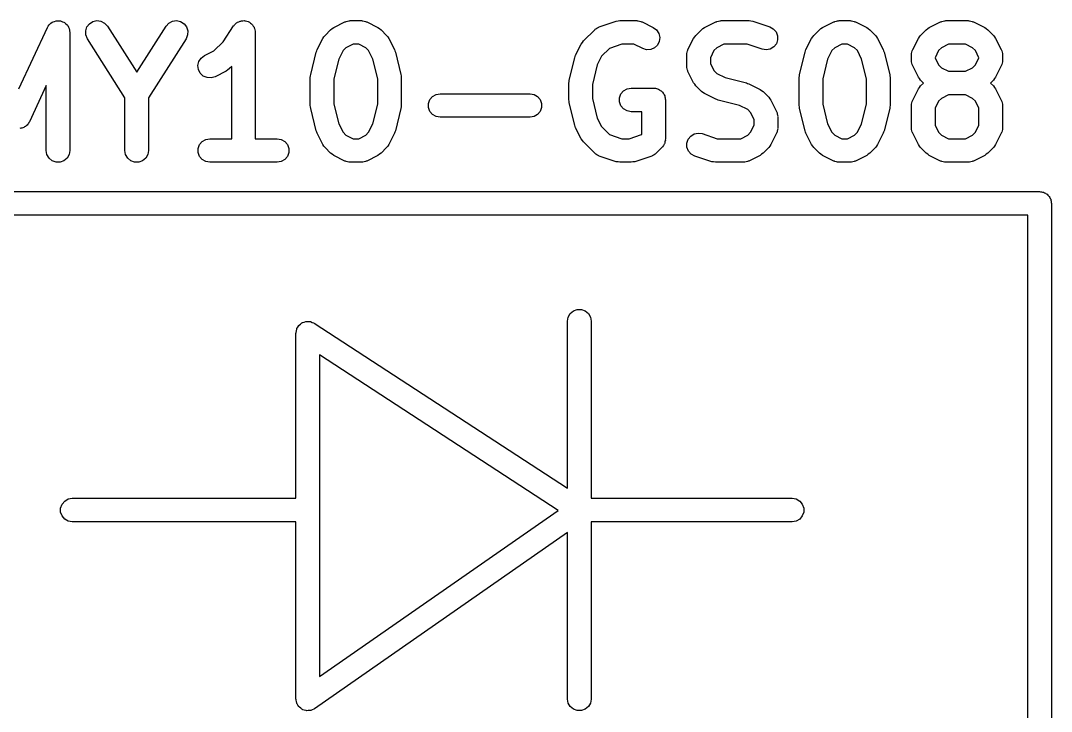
# Model space of a CAD drawing. Extents: x 1 to 57, y -99 to 45.
# Drawn here: x 38.782 to 43.15, y -44.351 to -41.426 of the extents above; entities that cross this region are included whole.
import ezdxf

# ---------------------------------------------------------------- set-up
doc = ezdxf.new("R2010")
doc.units = 0
doc.header["$MEASUREMENT"] = 0
doc.layers.add('BLACK', color=7, linetype='CONTINUOUS')

msp = doc.modelspace()

# ---------------------------------------------------------------- linework, layer by layer
at = {"layer": 'Black'}
for p, q in [((38.8952, -41.455), (38.8989, -41.4497)), ((38.8989, -41.4497), (38.9022, -41.4441)), ((38.9022, -41.4441), (38.9039, -41.4426)), ((38.9039, -41.4426), (38.9051, -41.4408)), ((38.9051, -41.4408), (38.9105, -41.4371)), ((38.9105, -41.4371), (38.9155, -41.4329)), ((38.9155, -41.4329), (38.9176, -41.4321)), ((38.9176, -41.4321), (38.9194, -41.4309)), ((38.9194, -41.4309), (38.9257, -41.4292)), ((38.9257, -41.4292), (38.9318, -41.4269)), ((38.9318, -41.4269), (38.934, -41.4269)), ((38.934, -41.4269), (38.9361, -41.4264)), ((38.9361, -41.4264), (38.9426, -41.4269)), ((38.9426, -41.4269), (38.9492, -41.4269)), ((38.9492, -41.4269), (38.9512, -41.4277)), ((38.9512, -41.4277), (38.9534, -41.4279)), ((38.9534, -41.4279), (38.9593, -41.4307)), ((38.9593, -41.4307), (38.9655, -41.4329)), ((38.9655, -41.4329), (38.9672, -41.4343)), ((38.9672, -41.4343), (38.9692, -41.4352)), ((38.9692, -41.4352), (38.9738, -41.4399)), ((38.9738, -41.4399), (38.9788, -41.4441)), ((38.9788, -41.4441), (38.9799, -41.446)), ((38.9799, -41.446), (38.9814, -41.4475)), ((38.9814, -41.4475), (38.9842, -41.4534)), ((38.9842, -41.4534), (38.9875, -41.4591)), ((39.0576, -41.4696), (39.0628, -41.4531)), ((39.0628, -41.4531), (39.0734, -41.4393)), ((39.0734, -41.4393), (39.088, -41.43)), ((39.088, -41.43), (39.105, -41.4262)), ((39.105, -41.4262), (39.1222, -41.4285)), ((39.1222, -41.4285), (39.1376, -41.4365)), ((39.1376, -41.4365), (39.1493, -41.4493)), ((39.1493, -41.4493), (39.2738, -41.645)), ((39.2738, -41.645), (39.3983, -41.4493)), ((39.3983, -41.4493), (39.41, -41.4365)), ((39.41, -41.4365), (39.4254, -41.4285)), ((39.4254, -41.4285), (39.4426, -41.4262)), ((39.4426, -41.4262), (39.4596, -41.43)), ((39.4596, -41.43), (39.4742, -41.4393)), ((39.4742, -41.4393), (39.4848, -41.4531)), ((39.4848, -41.4531), (39.49, -41.4696)), ((39.6397, -41.5158), (39.6846, -41.4485)), ((39.6846, -41.4485), (39.6865, -41.4465)), ((39.6865, -41.4465), (39.6879, -41.4441)), ((39.6879, -41.4441), (39.6925, -41.4402)), ((39.6925, -41.4402), (39.6966, -41.4359)), ((39.6966, -41.4359), (39.6991, -41.4347)), ((39.6991, -41.4347), (39.7012, -41.4329)), ((39.7012, -41.4329), (39.7068, -41.4308)), ((39.7068, -41.4308), (39.7121, -41.4282)), ((39.7121, -41.4282), (39.7149, -41.4279)), ((39.7149, -41.4279), (39.7175, -41.4269)), ((39.7175, -41.4269), (39.7235, -41.4269)), ((39.7235, -41.4269), (39.7294, -41.4263)), ((39.7294, -41.4263), (39.7321, -41.4269)), ((39.7321, -41.4269), (39.7349, -41.4269)), ((39.7349, -41.4269), (39.7405, -41.429)), ((39.7405, -41.429), (39.7463, -41.4304)), ((39.7463, -41.4304), (39.7486, -41.4319)), ((39.7486, -41.4319), (39.7512, -41.4329)), ((39.7512, -41.4329), (39.7558, -41.4367)), ((39.7558, -41.4367), (39.7607, -41.44)), ((39.7607, -41.44), (39.7624, -41.4423)), ((39.7624, -41.4423), (39.7645, -41.4441)), ((39.7645, -41.4441), (39.7675, -41.4492)), ((39.7675, -41.4492), (39.771, -41.454)), ((39.771, -41.454), (39.7718, -41.4567)), ((40.1086, -41.4553), (40.1562, -41.4315)), ((40.1562, -41.4315), (40.159, -41.4306)), ((40.159, -41.4306), (40.1615, -41.4292)), ((40.1615, -41.4292), (40.1672, -41.4282)), ((40.1672, -41.4282), (40.1729, -41.4265)), ((40.1729, -41.4265), (40.1757, -41.4267)), ((40.1757, -41.4267), (40.1786, -41.4262)), ((40.1786, -41.4262), (40.2262, -41.4262)), ((40.2262, -41.4262), (40.229, -41.4267)), ((40.229, -41.4267), (40.2319, -41.4265)), ((40.2319, -41.4265), (40.2375, -41.4282)), ((40.2375, -41.4282), (40.2433, -41.4292)), ((40.2433, -41.4292), (40.2458, -41.4306)), ((40.2458, -41.4306), (40.2486, -41.4315)), ((40.2486, -41.4315), (40.2962, -41.4553)), ((41.2289, -41.4547), (41.2317, -41.4539)), ((41.2317, -41.4539), (41.2342, -41.4526)), ((41.2342, -41.4526), (41.3056, -41.4288)), ((41.3056, -41.4288), (41.3135, -41.4276)), ((41.3135, -41.4276), (41.3214, -41.4262)), ((41.3214, -41.4262), (41.3929, -41.4262)), ((41.3929, -41.4262), (41.3957, -41.4267)), ((41.3957, -41.4267), (41.3986, -41.4265)), ((41.3986, -41.4265), (41.4042, -41.4282)), ((41.4042, -41.4282), (41.41, -41.4292)), ((41.41, -41.4292), (41.4125, -41.4306)), ((41.4125, -41.4306), (41.4152, -41.4315)), ((41.4152, -41.4315), (41.4628, -41.4553)), ((41.68, -41.4553), (41.7276, -41.4315)), ((41.7276, -41.4315), (41.7304, -41.4306)), ((41.7304, -41.4306), (41.7329, -41.4292)), ((41.7329, -41.4292), (41.7387, -41.4282)), ((41.7387, -41.4282), (41.7443, -41.4265)), ((41.7443, -41.4265), (41.7472, -41.4267)), ((41.7472, -41.4267), (41.75, -41.4262)), ((41.75, -41.4262), (41.869, -41.4262)), ((41.869, -41.4262), (41.8769, -41.4276)), ((41.8769, -41.4276), (41.8849, -41.4288)), ((41.8849, -41.4288), (41.9563, -41.4526)), ((41.9563, -41.4526), (41.9716, -41.4608)), ((42.18, -41.4553), (42.2276, -41.4315)), ((42.2276, -41.4315), (42.2304, -41.4306)), ((42.2304, -41.4306), (42.2329, -41.4292)), ((42.2329, -41.4292), (42.2387, -41.4282)), ((42.2387, -41.4282), (42.2443, -41.4265)), ((42.2443, -41.4265), (42.2472, -41.4267)), ((42.2472, -41.4267), (42.25, -41.4262)), ((42.25, -41.4262), (42.2976, -41.4262)), ((42.2976, -41.4262), (42.3005, -41.4267)), ((42.3005, -41.4267), (42.3033, -41.4265)), ((42.3033, -41.4265), (42.3089, -41.4282)), ((42.3089, -41.4282), (42.3147, -41.4292)), ((42.3147, -41.4292), (42.3172, -41.4306)), ((42.3172, -41.4306), (42.32, -41.4315)), ((42.32, -41.4315), (42.3676, -41.4553)), ((42.6324, -41.4553), (42.68, -41.4315)), ((42.68, -41.4315), (42.6828, -41.4306)), ((42.6828, -41.4306), (42.6853, -41.4292)), ((42.6853, -41.4292), (42.6911, -41.4282)), ((42.6911, -41.4282), (42.6967, -41.4265)), ((42.6967, -41.4265), (42.6995, -41.4267)), ((42.6995, -41.4267), (42.7024, -41.4262)), ((42.7024, -41.4262), (42.7976, -41.4262)), ((42.7976, -41.4262), (42.8005, -41.4267)), ((42.8005, -41.4267), (42.8033, -41.4265)), ((42.8033, -41.4265), (42.8089, -41.4282)), ((42.8089, -41.4282), (42.8147, -41.4292)), ((42.8147, -41.4292), (42.8172, -41.4306)), ((42.8172, -41.4306), (42.82, -41.4315)), ((42.82, -41.4315), (42.8676, -41.4553)), ((38.7738, -41.7151), (38.8952, -41.455)), ((38.9875, -41.4591), (38.9878, -41.4613)), ((38.9878, -41.4613), (38.9888, -41.4633)), ((38.9888, -41.4633), (38.9893, -41.4698)), ((38.9893, -41.4698), (38.9905, -41.4762)), ((38.9905, -41.4762), (38.9905, -41.9762)), ((39.0583, -41.487), (39.0576, -41.4696)), ((39.065, -41.503), (39.0583, -41.487)), ((39.4893, -41.487), (39.4827, -41.503)), ((39.49, -41.4696), (39.4893, -41.487)), ((39.7718, -41.4567), (39.7732, -41.4591)), ((39.7732, -41.4591), (39.7742, -41.465)), ((39.7742, -41.465), (39.7759, -41.4707)), ((39.7759, -41.4707), (39.7757, -41.4735)), ((39.7757, -41.4735), (39.7762, -41.4762)), ((39.7762, -41.4762), (39.7762, -41.9262)), ((40.0624, -41.5014), (40.0672, -41.495)), ((40.0672, -41.495), (40.0718, -41.4885)), ((40.0718, -41.4885), (40.0956, -41.4646)), ((40.0956, -41.4646), (40.1022, -41.4601)), ((40.1022, -41.4601), (40.1086, -41.4553)), ((40.2962, -41.4553), (40.3026, -41.46)), ((40.3026, -41.46), (40.3092, -41.4646)), ((40.3092, -41.4646), (40.333, -41.4885)), ((40.333, -41.4885), (40.3376, -41.495)), ((40.3376, -41.495), (40.3423, -41.5014)), ((41.167, -41.5123), (41.2146, -41.4646)), ((41.2146, -41.4646), (41.217, -41.463)), ((41.217, -41.463), (41.2189, -41.4608)), ((41.2189, -41.4608), (41.2241, -41.458)), ((41.2241, -41.458), (41.2289, -41.4547)), ((41.4628, -41.4553), (41.4768, -41.4656)), ((41.4768, -41.4656), (41.4864, -41.4801)), ((41.4864, -41.4801), (41.4904, -41.497)), ((41.4904, -41.497), (41.4884, -41.5143)), ((41.6339, -41.5014), (41.6386, -41.495)), ((41.6386, -41.495), (41.6432, -41.4885)), ((41.6432, -41.4885), (41.667, -41.4646)), ((41.667, -41.4646), (41.6736, -41.46)), ((41.6736, -41.46), (41.68, -41.4553)), ((41.9716, -41.4608), (41.9831, -41.4738)), ((41.9831, -41.4738), (41.9895, -41.49)), ((41.9895, -41.49), (41.9899, -41.5073)), ((42.1338, -41.5014), (42.1386, -41.495)), ((42.1386, -41.495), (42.1432, -41.4885)), ((42.1432, -41.4885), (42.167, -41.4646)), ((42.167, -41.4646), (42.1736, -41.4601)), ((42.1736, -41.4601), (42.18, -41.4553)), ((42.3676, -41.4553), (42.374, -41.46)), ((42.374, -41.46), (42.3806, -41.4646)), ((42.3806, -41.4646), (42.4044, -41.4885)), ((42.4044, -41.4885), (42.409, -41.495)), ((42.409, -41.495), (42.4138, -41.5014)), ((42.5862, -41.5014), (42.591, -41.495)), ((42.591, -41.495), (42.5956, -41.4885)), ((42.5956, -41.4885), (42.6194, -41.4646)), ((42.6194, -41.4646), (42.626, -41.46)), ((42.626, -41.46), (42.6324, -41.4553)), ((42.8676, -41.4553), (42.874, -41.4601)), ((42.874, -41.4601), (42.8806, -41.4646)), ((42.8806, -41.4646), (42.9044, -41.4885)), ((42.9044, -41.4885), (42.909, -41.495)), ((42.909, -41.495), (42.9138, -41.5014)), ((39.2238, -41.7527), (39.065, -41.503)), ((39.4827, -41.503), (39.3238, -41.7527)), ((39.6013, -41.5541), (39.6397, -41.5158)), ((40.0386, -41.5491), (40.0624, -41.5014)), ((40.1606, -41.5411), (40.1482, -41.5534)), ((40.1904, -41.5262), (40.1606, -41.5411)), ((40.2144, -41.5262), (40.1904, -41.5262)), ((40.2442, -41.5411), (40.2144, -41.5262)), ((40.2565, -41.5534), (40.2442, -41.5411)), ((40.3423, -41.5014), (40.3661, -41.5491)), ((41.1338, -41.5729), (41.1577, -41.5253)), ((41.1577, -41.5253), (41.1624, -41.5188)), ((41.1624, -41.5188), (41.167, -41.5123)), ((41.3295, -41.5262), (41.277, -41.5437)), ((41.3811, -41.5262), (41.3295, -41.5262)), ((41.4181, -41.5447), (41.3811, -41.5262)), ((41.4806, -41.5298), (41.468, -41.5417)), ((41.4884, -41.5143), (41.4806, -41.5298)), ((41.61, -41.5491), (41.6339, -41.5014)), ((41.732, -41.5411), (41.7197, -41.5534)), ((41.7618, -41.5262), (41.732, -41.5411)), ((41.8609, -41.5262), (41.7618, -41.5262)), ((41.9247, -41.5474), (41.8609, -41.5262)), ((41.9736, -41.5374), (41.9589, -41.5465)), ((41.9844, -41.5238), (41.9736, -41.5374)), ((41.9899, -41.5073), (41.9844, -41.5238)), ((42.11, -41.5491), (42.1338, -41.5014)), ((42.232, -41.5411), (42.2197, -41.5534)), ((42.2618, -41.5262), (42.232, -41.5411)), ((42.2858, -41.5262), (42.2618, -41.5262)), ((42.3156, -41.5411), (42.2858, -41.5262)), ((42.328, -41.5534), (42.3156, -41.5411)), ((42.4138, -41.5014), (42.4376, -41.5491)), ((42.5624, -41.5491), (42.5862, -41.5014)), ((42.6844, -41.5411), (42.672, -41.5534)), ((42.7142, -41.5262), (42.6844, -41.5411)), ((42.7858, -41.5262), (42.7142, -41.5262)), ((42.8156, -41.5411), (42.7858, -41.5262)), ((42.828, -41.5534), (42.8156, -41.5411)), ((42.9138, -41.5014), (42.9376, -41.5491)), ((39.5375, -41.5992), (39.547, -41.5847)), ((39.547, -41.5847), (39.561, -41.5743)), ((39.561, -41.5743), (39.6013, -41.5541)), ((40.011, -41.6545), (40.0348, -41.5593)), ((40.0348, -41.5593), (40.0371, -41.5543)), ((40.0371, -41.5543), (40.0386, -41.5491)), ((40.1482, -41.5534), (40.1305, -41.5889)), ((40.2743, -41.5889), (40.2565, -41.5534)), ((40.3661, -41.5491), (40.3677, -41.5543)), ((40.3677, -41.5543), (40.3699, -41.5593)), ((40.3699, -41.5593), (40.3937, -41.6545)), ((41.1063, -41.6783), (41.1301, -41.5831)), ((41.1301, -41.5831), (41.1323, -41.5781)), ((41.1323, -41.5781), (41.1338, -41.5729)), ((41.2435, -41.5772), (41.2257, -41.6127)), ((41.277, -41.5437), (41.2435, -41.5772)), ((41.4348, -41.5497), (41.4181, -41.5447)), ((41.4521, -41.5486), (41.4348, -41.5497)), ((41.468, -41.5417), (41.4521, -41.5486)), ((41.6048, -41.5714), (41.6053, -41.5686)), ((41.6048, -41.619), (41.6048, -41.5714)), ((41.6051, -41.5657), (41.6068, -41.5601)), ((41.6053, -41.5686), (41.6051, -41.5657)), ((41.6068, -41.5601), (41.6078, -41.5543)), ((41.6078, -41.5543), (41.6092, -41.5518)), ((41.6092, -41.5518), (41.61, -41.5491)), ((41.7197, -41.5534), (41.7048, -41.5832)), ((41.7048, -41.5832), (41.7048, -41.6072)), ((41.9418, -41.55), (41.9247, -41.5474)), ((41.9589, -41.5465), (41.9418, -41.55)), ((42.0824, -41.6545), (42.1063, -41.5593)), ((42.1063, -41.5593), (42.1085, -41.5543)), ((42.1085, -41.5543), (42.11, -41.5491)), ((42.2197, -41.5534), (42.2019, -41.5889)), ((42.3457, -41.5889), (42.328, -41.5534)), ((42.4376, -41.5491), (42.4391, -41.5543)), ((42.4391, -41.5543), (42.4414, -41.5593)), ((42.4414, -41.5593), (42.4652, -41.6545)), ((42.5571, -41.5714), (42.5576, -41.5686)), ((42.5571, -41.5952), (42.5571, -41.5714)), ((42.5575, -41.5657), (42.5591, -41.5601)), ((42.5576, -41.5686), (42.5575, -41.5657)), ((42.5591, -41.5601), (42.5602, -41.5543)), ((42.5602, -41.5543), (42.5616, -41.5518)), ((42.5616, -41.5518), (42.5624, -41.5491)), ((42.672, -41.5534), (42.6571, -41.5832)), ((42.6571, -41.5832), (42.6571, -41.5834)), ((42.6571, -41.5834), (42.672, -41.6132)), ((42.8429, -41.5832), (42.828, -41.5534)), ((42.828, -41.6132), (42.8429, -41.5834)), ((42.8429, -41.5834), (42.8429, -41.5832)), ((42.9376, -41.5491), (42.9384, -41.5518)), ((42.9384, -41.5518), (42.9398, -41.5543)), ((42.9398, -41.5543), (42.9409, -41.5601)), ((42.9409, -41.5601), (42.9425, -41.5657)), ((42.9425, -41.5657), (42.9424, -41.5686)), ((42.9424, -41.5686), (42.9429, -41.5714)), ((42.9429, -41.5714), (42.9429, -41.5952)), ((39.5334, -41.6161), (39.5375, -41.5992)), ((39.5354, -41.6333), (39.5334, -41.6161)), ((39.6762, -41.6207), (39.6663, -41.6306)), ((39.6762, -41.9262), (39.6762, -41.6207)), ((40.1305, -41.5889), (40.1095, -41.6728)), ((40.2952, -41.6728), (40.2743, -41.5889)), ((41.2257, -41.6127), (41.2048, -41.6966)), ((41.6053, -41.6219), (41.6048, -41.619)), ((41.6051, -41.6248), (41.6053, -41.6219)), ((41.6068, -41.6304), (41.6051, -41.6248)), ((41.7048, -41.6072), (41.7197, -41.637)), ((42.2019, -41.5889), (42.181, -41.6728)), ((42.3667, -41.6728), (42.3457, -41.5889)), ((42.5576, -41.5981), (42.5571, -41.5952)), ((42.5575, -41.601), (42.5576, -41.5981)), ((42.5591, -41.6066), (42.5575, -41.601)), ((42.5602, -41.6123), (42.5591, -41.6066)), ((42.5616, -41.6148), (42.5602, -41.6123)), ((42.5624, -41.6176), (42.5616, -41.6148)), ((42.5862, -41.6652), (42.5624, -41.6176)), ((42.672, -41.6132), (42.6844, -41.6256)), ((42.6844, -41.6256), (42.7142, -41.6405)), ((42.7858, -41.6405), (42.8156, -41.6256)), ((42.8156, -41.6256), (42.828, -41.6132)), ((42.9376, -41.6176), (42.9138, -41.6652)), ((42.9384, -41.6148), (42.9376, -41.6176)), ((42.9398, -41.6123), (42.9384, -41.6148)), ((42.9409, -41.6066), (42.9398, -41.6123)), ((42.9425, -41.601), (42.9409, -41.6066)), ((42.9429, -41.5952), (42.9424, -41.5981)), ((42.9424, -41.5981), (42.9425, -41.601)), ((39.5432, -41.6488), (39.5354, -41.6333)), ((39.5558, -41.6608), (39.5432, -41.6488)), ((39.5717, -41.6677), (39.5558, -41.6608)), ((39.5891, -41.6687), (39.5717, -41.6677)), ((39.6057, -41.6638), (39.5891, -41.6687)), ((39.6533, -41.64), (39.6057, -41.6638)), ((39.6598, -41.6352), (39.6533, -41.64)), ((39.6663, -41.6306), (39.6598, -41.6352)), ((40.0095, -41.6667), (40.0106, -41.6606)), ((40.0095, -41.7857), (40.0095, -41.6667)), ((40.0106, -41.6606), (40.011, -41.6545)), ((40.3937, -41.6545), (40.3942, -41.6606)), ((40.3942, -41.6606), (40.3952, -41.6667)), ((40.3952, -41.6667), (40.3952, -41.7857)), ((41.6078, -41.6361), (41.6068, -41.6304)), ((41.6092, -41.6386), (41.6078, -41.6361)), ((41.61, -41.6414), (41.6092, -41.6386)), ((41.6339, -41.689), (41.61, -41.6414)), ((41.7197, -41.637), (41.732, -41.6494)), ((41.732, -41.6494), (41.7675, -41.6671)), ((41.7675, -41.6671), (41.8574, -41.6896)), ((42.081, -41.6667), (42.082, -41.6606)), ((42.081, -41.7857), (42.081, -41.6667)), ((42.082, -41.6606), (42.0824, -41.6545)), ((42.4652, -41.6545), (42.4656, -41.6606)), ((42.4656, -41.6606), (42.4667, -41.6667)), ((42.4667, -41.6667), (42.4667, -41.7857)), ((42.591, -41.6717), (42.5862, -41.6652)), ((42.5956, -41.6782), (42.591, -41.6717)), ((42.7142, -41.6405), (42.7858, -41.6405)), ((42.909, -41.6717), (42.9044, -41.6782)), ((42.9138, -41.6652), (42.909, -41.6717)), ((38.8905, -41.7016), (38.8191, -41.8545)), ((38.8905, -41.9762), (38.8905, -41.7016)), ((40.1095, -41.6728), (40.1095, -41.7796)), ((40.2952, -41.7796), (40.2952, -41.6728)), ((41.1048, -41.6905), (41.1058, -41.6845)), ((41.1048, -41.7619), (41.1048, -41.6905)), ((41.1058, -41.6845), (41.1063, -41.6783)), ((41.2048, -41.6966), (41.2048, -41.7557)), ((41.3369, -41.7236), (41.3519, -41.7149)), ((41.3519, -41.7149), (41.369, -41.7119)), ((41.369, -41.7119), (41.4643, -41.7119)), ((41.4643, -41.7119), (41.4686, -41.7127)), ((41.4686, -41.7127), (41.473, -41.7127)), ((41.473, -41.7127), (41.4771, -41.7142)), ((41.4771, -41.7142), (41.4814, -41.7149)), ((41.4814, -41.7149), (41.4852, -41.7171)), ((41.6386, -41.6955), (41.6339, -41.689)), ((41.6432, -41.702), (41.6386, -41.6955)), ((41.667, -41.7258), (41.6432, -41.702)), ((41.8574, -41.6896), (41.8624, -41.6918)), ((41.8624, -41.6918), (41.8676, -41.6934)), ((41.8676, -41.6934), (41.9152, -41.7172)), ((42.181, -41.6728), (42.181, -41.7796)), ((42.3667, -41.7796), (42.3667, -41.6728)), ((42.5624, -41.7634), (42.5862, -41.7157)), ((42.5862, -41.7157), (42.591, -41.7093)), ((42.591, -41.7093), (42.5956, -41.7027)), ((42.6079, -41.6905), (42.5956, -41.6782)), ((42.5956, -41.7027), (42.6079, -41.6905)), ((42.9044, -41.6782), (42.8921, -41.6905)), ((42.8921, -41.6905), (42.9044, -41.7027)), ((42.9044, -41.7027), (42.909, -41.7093)), ((42.909, -41.7093), (42.9138, -41.7157)), ((42.9138, -41.7157), (42.9376, -41.7634)), ((39.2238, -41.9762), (39.2238, -41.7527)), ((39.3238, -41.7527), (39.3238, -41.9762)), ((40.5162, -41.7607), (40.5274, -41.7474)), ((40.5274, -41.7474), (40.5424, -41.7387)), ((40.5424, -41.7387), (40.5595, -41.7357)), ((40.5595, -41.7357), (40.9405, -41.7357)), ((40.9405, -41.7357), (40.9576, -41.7387)), ((40.9576, -41.7387), (40.9726, -41.7474)), ((40.9726, -41.7474), (40.9838, -41.7607)), ((41.2048, -41.7557), (41.2257, -41.8397)), ((41.3198, -41.7532), (41.3257, -41.7369)), ((41.3198, -41.7706), (41.3198, -41.7532)), ((41.3257, -41.7369), (41.3369, -41.7236)), ((41.4852, -41.7171), (41.4893, -41.7186)), ((41.4893, -41.7186), (41.4926, -41.7214)), ((41.4926, -41.7214), (41.4964, -41.7236)), ((41.4964, -41.7236), (41.4992, -41.727)), ((41.4992, -41.727), (41.5026, -41.7298)), ((41.5026, -41.7298), (41.5048, -41.7336)), ((41.5048, -41.7336), (41.5076, -41.7369)), ((41.5076, -41.7369), (41.5091, -41.741)), ((41.5091, -41.741), (41.5113, -41.7448)), ((41.5113, -41.7448), (41.512, -41.7491)), ((41.512, -41.7491), (41.5135, -41.7532)), ((41.5135, -41.7532), (41.5135, -41.7576)), ((41.5135, -41.7576), (41.5143, -41.7619)), ((41.6736, -41.7304), (41.667, -41.7258)), ((41.68, -41.7352), (41.6736, -41.7304)), ((41.7276, -41.759), (41.68, -41.7352)), ((41.7329, -41.7606), (41.7276, -41.759)), ((41.9152, -41.7172), (41.9217, -41.722)), ((41.9217, -41.722), (41.9282, -41.7265)), ((41.9282, -41.7265), (41.952, -41.7504)), ((41.952, -41.7504), (41.9566, -41.7569)), ((41.9566, -41.7569), (41.9614, -41.7634)), ((42.6844, -41.7554), (42.672, -41.7677)), ((42.7142, -41.7405), (42.6844, -41.7554)), ((42.7858, -41.7405), (42.7142, -41.7405)), ((42.8156, -41.7554), (42.7858, -41.7405)), ((42.828, -41.7677), (42.8156, -41.7554)), ((40.0106, -41.7917), (40.0095, -41.7857)), ((40.011, -41.7978), (40.0106, -41.7917)), ((40.0348, -41.8931), (40.011, -41.7978)), ((40.1095, -41.7796), (40.1305, -41.8635)), ((40.2743, -41.8635), (40.2952, -41.7796)), ((40.3937, -41.7978), (40.3699, -41.8931)), ((40.3942, -41.7917), (40.3937, -41.7978)), ((40.3952, -41.7857), (40.3942, -41.7917)), ((40.5103, -41.777), (40.5162, -41.7607)), ((40.5103, -41.7944), (40.5103, -41.777)), ((40.5162, -41.8107), (40.5103, -41.7944)), ((40.9838, -41.7607), (40.9897, -41.777)), ((40.9897, -41.7944), (40.9838, -41.8107)), ((40.9897, -41.777), (40.9897, -41.7944)), ((41.1058, -41.7679), (41.1048, -41.7619)), ((41.1063, -41.774), (41.1058, -41.7679)), ((41.1301, -41.8693), (41.1063, -41.774)), ((41.3257, -41.7869), (41.3198, -41.7706)), ((41.3369, -41.8002), (41.3257, -41.7869)), ((41.3519, -41.8089), (41.3369, -41.8002)), ((41.5143, -41.7619), (41.5143, -41.9286)), ((41.7379, -41.7628), (41.7329, -41.7606)), ((41.8278, -41.7853), (41.7379, -41.7628)), ((41.8632, -41.803), (41.8278, -41.7853)), ((41.8756, -41.8153), (41.8632, -41.803)), ((41.9614, -41.7634), (41.9852, -41.811)), ((42.082, -41.7917), (42.081, -41.7857)), ((42.0824, -41.7978), (42.082, -41.7917)), ((42.1063, -41.8931), (42.0824, -41.7978)), ((42.181, -41.7796), (42.2019, -41.8635)), ((42.3457, -41.8635), (42.3667, -41.7796)), ((42.4652, -41.7978), (42.4414, -41.8931)), ((42.4656, -41.7917), (42.4652, -41.7978)), ((42.4667, -41.7857), (42.4656, -41.7917)), ((42.5571, -41.7857), (42.5576, -41.7829)), ((42.5571, -41.881), (42.5571, -41.7857)), ((42.5575, -41.78), (42.5591, -41.7744)), ((42.5576, -41.7829), (42.5575, -41.78)), ((42.5591, -41.7744), (42.5602, -41.7686)), ((42.5602, -41.7686), (42.5616, -41.7661)), ((42.5616, -41.7661), (42.5624, -41.7634)), ((42.672, -41.7677), (42.6571, -41.7975)), ((42.6571, -41.7975), (42.6571, -41.8691)), ((42.8429, -41.7975), (42.828, -41.7677)), ((42.8429, -41.8691), (42.8429, -41.7975)), ((42.9376, -41.7634), (42.9384, -41.7661)), ((42.9384, -41.7661), (42.9398, -41.7686)), ((42.9398, -41.7686), (42.9409, -41.7744)), ((42.9409, -41.7744), (42.9425, -41.78)), ((42.9425, -41.78), (42.9424, -41.7829)), ((42.9424, -41.7829), (42.9429, -41.7857)), ((42.9429, -41.7857), (42.9429, -41.881)), ((40.5274, -41.824), (40.5162, -41.8107)), ((40.5424, -41.8327), (40.5274, -41.824)), ((40.5595, -41.8357), (40.5424, -41.8327)), ((40.9405, -41.8357), (40.5595, -41.8357)), ((40.9576, -41.8327), (40.9405, -41.8357)), ((40.9726, -41.824), (40.9576, -41.8327)), ((40.9838, -41.8107), (40.9726, -41.824)), ((41.2257, -41.8397), (41.2435, -41.8751)), ((41.369, -41.8119), (41.3519, -41.8089)), ((41.4143, -41.8119), (41.369, -41.8119)), ((41.4143, -41.9079), (41.4143, -41.8119)), ((41.8905, -41.8451), (41.8756, -41.8153)), ((41.8905, -41.8691), (41.8905, -41.8451)), ((41.9852, -41.811), (41.986, -41.8137)), ((41.986, -41.8137), (41.9875, -41.8162)), ((41.9875, -41.8162), (41.9885, -41.822)), ((41.9885, -41.822), (41.9901, -41.8276)), ((41.9901, -41.8276), (41.99, -41.8305)), ((41.99, -41.8305), (41.9905, -41.8333)), ((41.9905, -41.8333), (41.9905, -41.881)), ((38.7824, -41.882), (38.7782, -41.8831)), ((38.7868, -41.8816), (38.7824, -41.882)), ((38.7907, -41.8798), (38.7868, -41.8816)), ((38.7949, -41.8787), (38.7907, -41.8798)), ((38.7985, -41.8761), (38.7949, -41.8787)), ((38.8025, -41.8743), (38.7985, -41.8761)), ((38.8056, -41.8712), (38.8025, -41.8743)), ((38.8092, -41.8687), (38.8056, -41.8712)), ((38.8117, -41.8651), (38.8092, -41.8687)), ((38.8148, -41.862), (38.8117, -41.8651)), ((38.8166, -41.858), (38.8148, -41.862)), ((38.8191, -41.8545), (38.8166, -41.858)), ((40.1305, -41.8635), (40.1482, -41.899)), ((40.2565, -41.899), (40.2743, -41.8635)), ((41.1323, -41.8743), (41.1301, -41.8693)), ((41.1338, -41.8795), (41.1323, -41.8743)), ((41.1577, -41.9271), (41.1338, -41.8795)), ((41.2435, -41.8751), (41.277, -41.9087)), ((41.8756, -41.899), (41.8905, -41.8691)), ((41.9901, -41.8867), (41.9885, -41.8923)), ((41.9905, -41.881), (41.99, -41.8838)), ((41.99, -41.8838), (41.9901, -41.8867)), ((42.2019, -41.8635), (42.2197, -41.899)), ((42.328, -41.899), (42.3457, -41.8635)), ((42.5576, -41.8838), (42.5571, -41.881)), ((42.5575, -41.8867), (42.5576, -41.8838)), ((42.5591, -41.8923), (42.5575, -41.8867)), ((42.6571, -41.8691), (42.672, -41.899)), ((42.828, -41.899), (42.8429, -41.8691)), ((42.9425, -41.8867), (42.9409, -41.8923)), ((42.9429, -41.881), (42.9424, -41.8838)), ((42.9424, -41.8838), (42.9425, -41.8867)), ((39.5512, -41.9379), (39.5662, -41.9292)), ((39.5662, -41.9292), (39.5833, -41.9262)), ((39.5833, -41.9262), (39.6762, -41.9262)), ((39.7762, -41.9262), (39.869, -41.9262)), ((39.869, -41.9262), (39.8861, -41.9292)), ((39.8861, -41.9292), (39.9012, -41.9379)), ((40.0371, -41.8981), (40.0348, -41.8931)), ((40.0386, -41.9033), (40.0371, -41.8981)), ((40.0624, -41.9509), (40.0386, -41.9033)), ((40.1482, -41.899), (40.1606, -41.9113)), ((40.1606, -41.9113), (40.1904, -41.9262)), ((40.1904, -41.9262), (40.2144, -41.9262)), ((40.2144, -41.9262), (40.2442, -41.9113)), ((40.2442, -41.9113), (40.2565, -41.899)), ((40.3661, -41.9033), (40.3423, -41.9509)), ((40.3677, -41.8981), (40.3661, -41.9033)), ((40.3699, -41.8931), (40.3677, -41.8981)), ((41.1624, -41.9336), (41.1577, -41.9271)), ((41.167, -41.9401), (41.1624, -41.9336)), ((41.277, -41.9087), (41.3295, -41.9262)), ((41.3295, -41.9262), (41.3609, -41.9262)), ((41.3609, -41.9262), (41.4135, -41.9087)), ((41.4135, -41.9087), (41.4143, -41.9079)), ((41.5141, -41.9329), (41.5124, -41.9392)), ((41.5143, -41.9286), (41.5139, -41.9307)), ((41.5139, -41.9307), (41.5141, -41.9329)), ((41.6053, -41.945), (41.6108, -41.9286)), ((41.6108, -41.9286), (41.6216, -41.915)), ((41.6216, -41.915), (41.6364, -41.9059)), ((41.6364, -41.9059), (41.6534, -41.9024)), ((41.6534, -41.9024), (41.6706, -41.9049)), ((41.6706, -41.9049), (41.7343, -41.9262)), ((41.7343, -41.9262), (41.8334, -41.9262)), ((41.8334, -41.9262), (41.8632, -41.9113)), ((41.8632, -41.9113), (41.8756, -41.899)), ((41.9852, -41.9033), (41.9614, -41.9509)), ((41.986, -41.9006), (41.9852, -41.9033)), ((41.9875, -41.8981), (41.986, -41.9006)), ((41.9885, -41.8923), (41.9875, -41.8981)), ((42.1085, -41.8981), (42.1063, -41.8931)), ((42.11, -41.9033), (42.1085, -41.8981)), ((42.1338, -41.9509), (42.11, -41.9033)), ((42.2197, -41.899), (42.232, -41.9113)), ((42.232, -41.9113), (42.2618, -41.9262)), ((42.2618, -41.9262), (42.2858, -41.9262)), ((42.2858, -41.9262), (42.3156, -41.9113)), ((42.3156, -41.9113), (42.328, -41.899)), ((42.4376, -41.9033), (42.4138, -41.9509)), ((42.4391, -41.8981), (42.4376, -41.9033)), ((42.4414, -41.8931), (42.4391, -41.8981)), ((42.5602, -41.8981), (42.5591, -41.8923)), ((42.5616, -41.9006), (42.5602, -41.8981)), ((42.5624, -41.9033), (42.5616, -41.9006)), ((42.5862, -41.9509), (42.5624, -41.9033)), ((42.672, -41.899), (42.6844, -41.9113)), ((42.6844, -41.9113), (42.7142, -41.9262)), ((42.7142, -41.9262), (42.7858, -41.9262)), ((42.7858, -41.9262), (42.8156, -41.9113)), ((42.8156, -41.9113), (42.828, -41.899)), ((42.9376, -41.9033), (42.9138, -41.9509)), ((42.9384, -41.9006), (42.9376, -41.9033)), ((42.9398, -41.8981), (42.9384, -41.9006)), ((42.9409, -41.8923), (42.9398, -41.8981)), ((38.8935, -41.9933), (38.8905, -41.9762)), ((38.9905, -41.9762), (38.9875, -41.9933)), ((39.2268, -41.9933), (39.2238, -41.9762)), ((39.3238, -41.9762), (39.3208, -41.9933)), ((39.5341, -41.9675), (39.54, -41.9512)), ((39.5341, -41.9849), (39.5341, -41.9675)), ((39.54, -41.9512), (39.5512, -41.9379)), ((39.9012, -41.9379), (39.9123, -41.9512)), ((39.9123, -41.9512), (39.9183, -41.9675)), ((39.9183, -41.9675), (39.9183, -41.9849)), ((40.0672, -41.9574), (40.0624, -41.9509)), ((40.0718, -41.9639), (40.0672, -41.9574)), ((40.0956, -41.9877), (40.0718, -41.9639)), ((40.333, -41.9639), (40.3092, -41.9877)), ((40.3376, -41.9574), (40.333, -41.9639)), ((40.3423, -41.9509), (40.3376, -41.9574)), ((41.2146, -41.9877), (41.167, -41.9401)), ((41.4996, -41.9639), (41.4758, -41.9877)), ((41.5009, -41.9621), (41.4996, -41.9639)), ((41.5026, -41.9607), (41.5009, -41.9621)), ((41.5059, -41.9551), (41.5026, -41.9607)), ((41.5096, -41.9497), (41.5059, -41.9551)), ((41.5102, -41.9476), (41.5096, -41.9497)), ((41.5113, -41.9457), (41.5102, -41.9476)), ((41.5124, -41.9392), (41.5113, -41.9457)), ((41.6058, -41.9624), (41.6053, -41.945)), ((41.6122, -41.9786), (41.6058, -41.9624)), ((41.952, -41.9639), (41.9282, -41.9877)), ((41.9566, -41.9574), (41.952, -41.9639)), ((41.9614, -41.9509), (41.9566, -41.9574)), ((42.1386, -41.9574), (42.1338, -41.9509)), ((42.1432, -41.9639), (42.1386, -41.9574)), ((42.167, -41.9877), (42.1432, -41.9639)), ((42.4044, -41.9639), (42.3806, -41.9877)), ((42.409, -41.9574), (42.4044, -41.9639)), ((42.4138, -41.9509), (42.409, -41.9574)), ((42.591, -41.9574), (42.5862, -41.9509)), ((42.5956, -41.9639), (42.591, -41.9574)), ((42.6194, -41.9877), (42.5956, -41.9639)), ((42.9044, -41.9639), (42.8806, -41.9877)), ((42.909, -41.9574), (42.9044, -41.9639)), ((42.9138, -41.9509), (42.909, -41.9574)), ((38.9022, -42.0083), (38.8935, -41.9933)), ((38.9155, -42.0195), (38.9022, -42.0083)), ((38.9318, -42.0254), (38.9155, -42.0195)), ((38.9655, -42.0195), (38.9492, -42.0254)), ((38.9788, -42.0083), (38.9655, -42.0195)), ((38.9875, -41.9933), (38.9788, -42.0083)), ((39.2355, -42.0083), (39.2268, -41.9933)), ((39.2488, -42.0195), (39.2355, -42.0083)), ((39.2651, -42.0254), (39.2488, -42.0195)), ((39.2988, -42.0195), (39.2825, -42.0254)), ((39.3121, -42.0083), (39.2988, -42.0195)), ((39.3208, -41.9933), (39.3121, -42.0083)), ((39.54, -42.0012), (39.5341, -41.9849)), ((39.5512, -42.0145), (39.54, -42.0012)), ((39.5662, -42.0232), (39.5512, -42.0145)), ((39.9012, -42.0145), (39.8861, -42.0232)), ((39.9123, -42.0012), (39.9012, -42.0145)), ((39.9183, -41.9849), (39.9123, -42.0012)), ((40.1021, -41.9923), (40.0956, -41.9877)), ((40.1086, -41.9971), (40.1021, -41.9923)), ((40.1562, -42.0209), (40.1086, -41.9971)), ((40.159, -42.0217), (40.1562, -42.0209)), ((40.1615, -42.0232), (40.159, -42.0217)), ((40.2458, -42.0217), (40.2433, -42.0232)), ((40.2486, -42.0209), (40.2458, -42.0217)), ((40.2962, -41.9971), (40.2486, -42.0209)), ((40.3026, -41.9923), (40.2962, -41.9971)), ((40.3092, -41.9877), (40.3026, -41.9923)), ((41.217, -41.9894), (41.2146, -41.9877)), ((41.2189, -41.9915), (41.217, -41.9894)), ((41.2241, -41.9943), (41.2189, -41.9915)), ((41.2289, -41.9977), (41.2241, -41.9943)), ((41.2317, -41.9984), (41.2289, -41.9977)), ((41.2342, -41.9998), (41.2317, -41.9984)), ((41.3056, -42.0236), (41.2342, -41.9998)), ((41.4563, -41.9998), (41.3849, -42.0236)), ((41.4588, -41.9984), (41.4563, -41.9998)), ((41.4616, -41.9977), (41.4588, -41.9984)), ((41.4664, -41.9943), (41.4616, -41.9977)), ((41.4716, -41.9915), (41.4664, -41.9943)), ((41.4735, -41.9894), (41.4716, -41.9915)), ((41.4758, -41.9877), (41.4735, -41.9894)), ((41.6237, -41.9915), (41.6122, -41.9786)), ((41.639, -41.9998), (41.6237, -41.9915)), ((41.7104, -42.0236), (41.639, -41.9998)), ((41.8648, -42.0217), (41.8623, -42.0232)), ((41.8676, -42.0209), (41.8648, -42.0217)), ((41.9152, -41.9971), (41.8676, -42.0209)), ((41.9217, -41.9923), (41.9152, -41.9971)), ((41.9282, -41.9877), (41.9217, -41.9923)), ((42.1736, -41.9923), (42.167, -41.9877)), ((42.18, -41.9971), (42.1736, -41.9923)), ((42.2276, -42.0209), (42.18, -41.9971)), ((42.2304, -42.0217), (42.2276, -42.0209)), ((42.2329, -42.0232), (42.2304, -42.0217)), ((42.3172, -42.0217), (42.3147, -42.0232)), ((42.32, -42.0209), (42.3172, -42.0217)), ((42.3676, -41.9971), (42.32, -42.0209)), ((42.374, -41.9923), (42.3676, -41.9971)), ((42.3806, -41.9877), (42.374, -41.9923)), ((42.626, -41.9923), (42.6194, -41.9877)), ((42.6324, -41.9971), (42.626, -41.9923)), ((42.68, -42.0209), (42.6324, -41.9971)), ((42.6828, -42.0217), (42.68, -42.0209)), ((42.6853, -42.0232), (42.6828, -42.0217)), ((42.8172, -42.0217), (42.8147, -42.0232)), ((42.82, -42.0209), (42.8172, -42.0217)), ((42.8676, -41.9971), (42.82, -42.0209)), ((42.874, -41.9923), (42.8676, -41.9971)), ((42.8806, -41.9877), (42.874, -41.9923)), ((38.9492, -42.0254), (38.9318, -42.0254)), ((39.2825, -42.0254), (39.2651, -42.0254)), ((39.5833, -42.0262), (39.5662, -42.0232)), ((39.869, -42.0262), (39.5833, -42.0262)), ((39.8861, -42.0232), (39.869, -42.0262)), ((40.1672, -42.0242), (40.1615, -42.0232)), ((40.1729, -42.0259), (40.1672, -42.0242)), ((40.1757, -42.0257), (40.1729, -42.0259)), ((40.1786, -42.0262), (40.1757, -42.0257)), ((40.2262, -42.0262), (40.1786, -42.0262)), ((40.229, -42.0257), (40.2262, -42.0262)), ((40.2319, -42.0259), (40.229, -42.0257)), ((40.2375, -42.0242), (40.2319, -42.0259)), ((40.2433, -42.0232), (40.2375, -42.0242)), ((41.3135, -42.0248), (41.3056, -42.0236)), ((41.3214, -42.0262), (41.3135, -42.0248)), ((41.369, -42.0262), (41.3214, -42.0262)), ((41.3769, -42.0248), (41.369, -42.0262)), ((41.3849, -42.0236), (41.3769, -42.0248)), ((41.7183, -42.0248), (41.7104, -42.0236)), ((41.7262, -42.0262), (41.7183, -42.0248)), ((41.8452, -42.0262), (41.7262, -42.0262)), ((41.8481, -42.0257), (41.8452, -42.0262)), ((41.851, -42.0259), (41.8481, -42.0257)), ((41.8566, -42.0242), (41.851, -42.0259)), ((41.8623, -42.0232), (41.8566, -42.0242)), ((42.2387, -42.0242), (42.2329, -42.0232)), ((42.2443, -42.0259), (42.2387, -42.0242)), ((42.2472, -42.0257), (42.2443, -42.0259)), ((42.25, -42.0262), (42.2472, -42.0257)), ((42.2976, -42.0262), (42.25, -42.0262)), ((42.3005, -42.0257), (42.2976, -42.0262)), ((42.3033, -42.0259), (42.3005, -42.0257)), ((42.309, -42.0242), (42.3033, -42.0259)), ((42.3147, -42.0232), (42.309, -42.0242)), ((42.6911, -42.0242), (42.6853, -42.0232)), ((42.6967, -42.0259), (42.6911, -42.0242)), ((42.6995, -42.0257), (42.6967, -42.0259)), ((42.7024, -42.0262), (42.6995, -42.0257)), ((42.7976, -42.0262), (42.7024, -42.0262)), ((42.8005, -42.0257), (42.7976, -42.0262)), ((42.8033, -42.0259), (42.8005, -42.0257)), ((42.809, -42.0242), (42.8033, -42.0259)), ((42.8147, -42.0232), (42.809, -42.0242)), ((37.9, -42.15), (43.1, -42.15)), ((43.1, -42.15), (43.1043, -42.1508)), ((43.1043, -42.1508), (43.1087, -42.1508)), ((43.1087, -42.1508), (43.1128, -42.1523)), ((43.1128, -42.1523), (43.1171, -42.153)), ((43.1171, -42.153), (43.1209, -42.1552)), ((43.1209, -42.1552), (43.125, -42.1567)), ((43.125, -42.1567), (43.1284, -42.1595)), ((43.1284, -42.1595), (43.1321, -42.1617)), ((43.1321, -42.1617), (43.135, -42.165)), ((43.135, -42.165), (43.1383, -42.1679)), ((43.1383, -42.1679), (43.1405, -42.1716)), ((43.1405, -42.1716), (43.1433, -42.175)), ((43.1433, -42.175), (43.1448, -42.1791)), ((43.1448, -42.1791), (43.147, -42.1829)), ((43.147, -42.1829), (43.1477, -42.1872)), ((43.1477, -42.1872), (43.1492, -42.1913)), ((43.1492, -42.1913), (43.1492, -42.1957)), ((43.1492, -42.1957), (43.15, -42.2)), ((43.15, -42.2), (43.15, -44.8)), ((43.05, -42.25), (37.95, -42.25)), ((43.05, -44.75), (43.05, -42.25)), ((41.1025, -42.6818), (41.1111, -42.6667)), ((41.1111, -42.6667), (41.1244, -42.6556)), ((41.1244, -42.6556), (41.1408, -42.6496)), ((41.1408, -42.6496), (41.1581, -42.6496)), ((41.1581, -42.6496), (41.1744, -42.6556)), ((41.1744, -42.6556), (41.1877, -42.6667)), ((41.1877, -42.6667), (41.1964, -42.6818)), ((39.9568, -42.7239), (39.9605, -42.7175)), ((39.9605, -42.7175), (39.9616, -42.7167)), ((39.9616, -42.7167), (39.9623, -42.7155)), ((39.9623, -42.7155), (39.9682, -42.7111)), ((39.9682, -42.7111), (39.9738, -42.7064)), ((39.9738, -42.7064), (39.9751, -42.7059)), ((39.9751, -42.7059), (39.9762, -42.7051)), ((39.9762, -42.7051), (39.9832, -42.703)), ((39.9832, -42.703), (39.9901, -42.7004)), ((39.9901, -42.7004), (39.9915, -42.7004)), ((39.9915, -42.7004), (39.9928, -42.7)), ((39.9928, -42.7), (40.0001, -42.7004)), ((40.0001, -42.7004), (40.0075, -42.7004)), ((40.0075, -42.7004), (40.0088, -42.7009)), ((40.0088, -42.7009), (40.0101, -42.701)), ((40.0101, -42.701), (40.0169, -42.7039)), ((40.0169, -42.7039), (40.0238, -42.7064)), ((40.0238, -42.7064), (40.0249, -42.7072)), ((40.0249, -42.7072), (40.0261, -42.7078)), ((40.0261, -42.7078), (41.0994, -43.4068)), ((41.0994, -42.6989), (41.1025, -42.6818)), ((41.0994, -43.4068), (41.0994, -42.6989)), ((41.1964, -42.6818), (41.1994, -42.6989)), ((41.1994, -42.6989), (41.1994, -43.449)), ((39.9488, -42.7497), (39.9491, -42.7483)), ((39.9488, -43.449), (39.9488, -42.7497)), ((39.9489, -42.747), (39.9506, -42.7398)), ((39.9491, -42.7483), (39.9489, -42.747)), ((39.9506, -42.7398), (39.9518, -42.7326)), ((39.9518, -42.7326), (39.9525, -42.7314)), ((39.9525, -42.7314), (39.9528, -42.7301)), ((39.9528, -42.7301), (39.9568, -42.7239)), ((41.0599, -43.5003), (40.0488, -42.8419)), ((40.0488, -42.8419), (40.0488, -44.2034)), ((38.9573, -43.474), (38.9685, -43.4607)), ((38.9685, -43.4607), (38.9835, -43.452)), ((38.9835, -43.452), (39.0006, -43.449)), ((39.0006, -43.449), (39.9488, -43.449)), ((41.1994, -43.449), (42.0511, -43.449)), ((42.0511, -43.449), (42.0682, -43.452)), ((42.0682, -43.452), (42.0833, -43.4607)), ((42.0833, -43.4607), (42.0944, -43.474)), ((38.9514, -43.4903), (38.9573, -43.474)), ((38.9514, -43.5077), (38.9514, -43.4903)), ((40.0488, -44.2034), (41.0599, -43.5003)), ((42.0944, -43.474), (42.1004, -43.4903)), ((42.1004, -43.4903), (42.1004, -43.5077)), ((38.9573, -43.524), (38.9514, -43.5077)), ((38.9685, -43.5373), (38.9573, -43.524)), ((38.9835, -43.546), (38.9685, -43.5373)), ((39.0006, -43.549), (38.9835, -43.546)), ((39.9488, -43.549), (39.0006, -43.549)), ((39.9488, -44.2991), (39.9488, -43.549)), ((42.0511, -43.549), (41.1994, -43.549)), ((41.1994, -43.549), (41.1994, -44.2991)), ((42.0682, -43.546), (42.0511, -43.549)), ((42.0833, -43.5373), (42.0682, -43.546)), ((42.0944, -43.524), (42.0833, -43.5373)), ((42.1004, -43.5077), (42.0944, -43.524)), ((41.0994, -43.5946), (40.0274, -44.3401)), ((41.0994, -44.2991), (41.0994, -43.5946)), ((39.9492, -44.3012), (39.9488, -44.2991)), ((39.949, -44.3033), (39.9492, -44.3012)), ((39.9507, -44.3097), (39.949, -44.3033)), ((39.9518, -44.3162), (39.9507, -44.3097)), ((39.9529, -44.318), (39.9518, -44.3162)), ((39.9534, -44.3201), (39.9529, -44.318)), ((39.9572, -44.3255), (39.9534, -44.3201)), ((39.9605, -44.3312), (39.9572, -44.3255)), ((39.9621, -44.3326), (39.9605, -44.3312)), ((39.9633, -44.3343), (39.9621, -44.3326)), ((39.9688, -44.3381), (39.9633, -44.3343)), ((41.1025, -44.3162), (41.0994, -44.2991)), ((41.1111, -44.3312), (41.1025, -44.3162)), ((41.1244, -44.3424), (41.1111, -44.3312)), ((41.1877, -44.3312), (41.1744, -44.3424)), ((41.1964, -44.3162), (41.1877, -44.3312)), ((41.1994, -44.2991), (41.1964, -44.3162)), ((39.9738, -44.3424), (39.9688, -44.3381)), ((39.9758, -44.3431), (39.9738, -44.3424)), ((39.9775, -44.3443), (39.9758, -44.3431)), ((39.9839, -44.3461), (39.9775, -44.3443)), ((39.9901, -44.3483), (39.9839, -44.3461)), ((39.9923, -44.3483), (39.9901, -44.3483)), ((39.9943, -44.3489), (39.9923, -44.3483)), ((40.0009, -44.3483), (39.9943, -44.3489)), ((40.0075, -44.3483), (40.0009, -44.3483)), ((40.0095, -44.3476), (40.0075, -44.3483)), ((40.0116, -44.3474), (40.0095, -44.3476)), ((40.0176, -44.3446), (40.0116, -44.3474)), ((40.0238, -44.3424), (40.0176, -44.3446)), ((40.0254, -44.341), (40.0238, -44.3424)), ((40.0274, -44.3401), (40.0254, -44.341)), ((41.1408, -44.3483), (41.1244, -44.3424)), ((41.1581, -44.3483), (41.1408, -44.3483)), ((41.1744, -44.3424), (41.1581, -44.3483))]:
    msp.add_line(p, q, dxfattribs=at)

doc.saveas('drawing.dxf')
